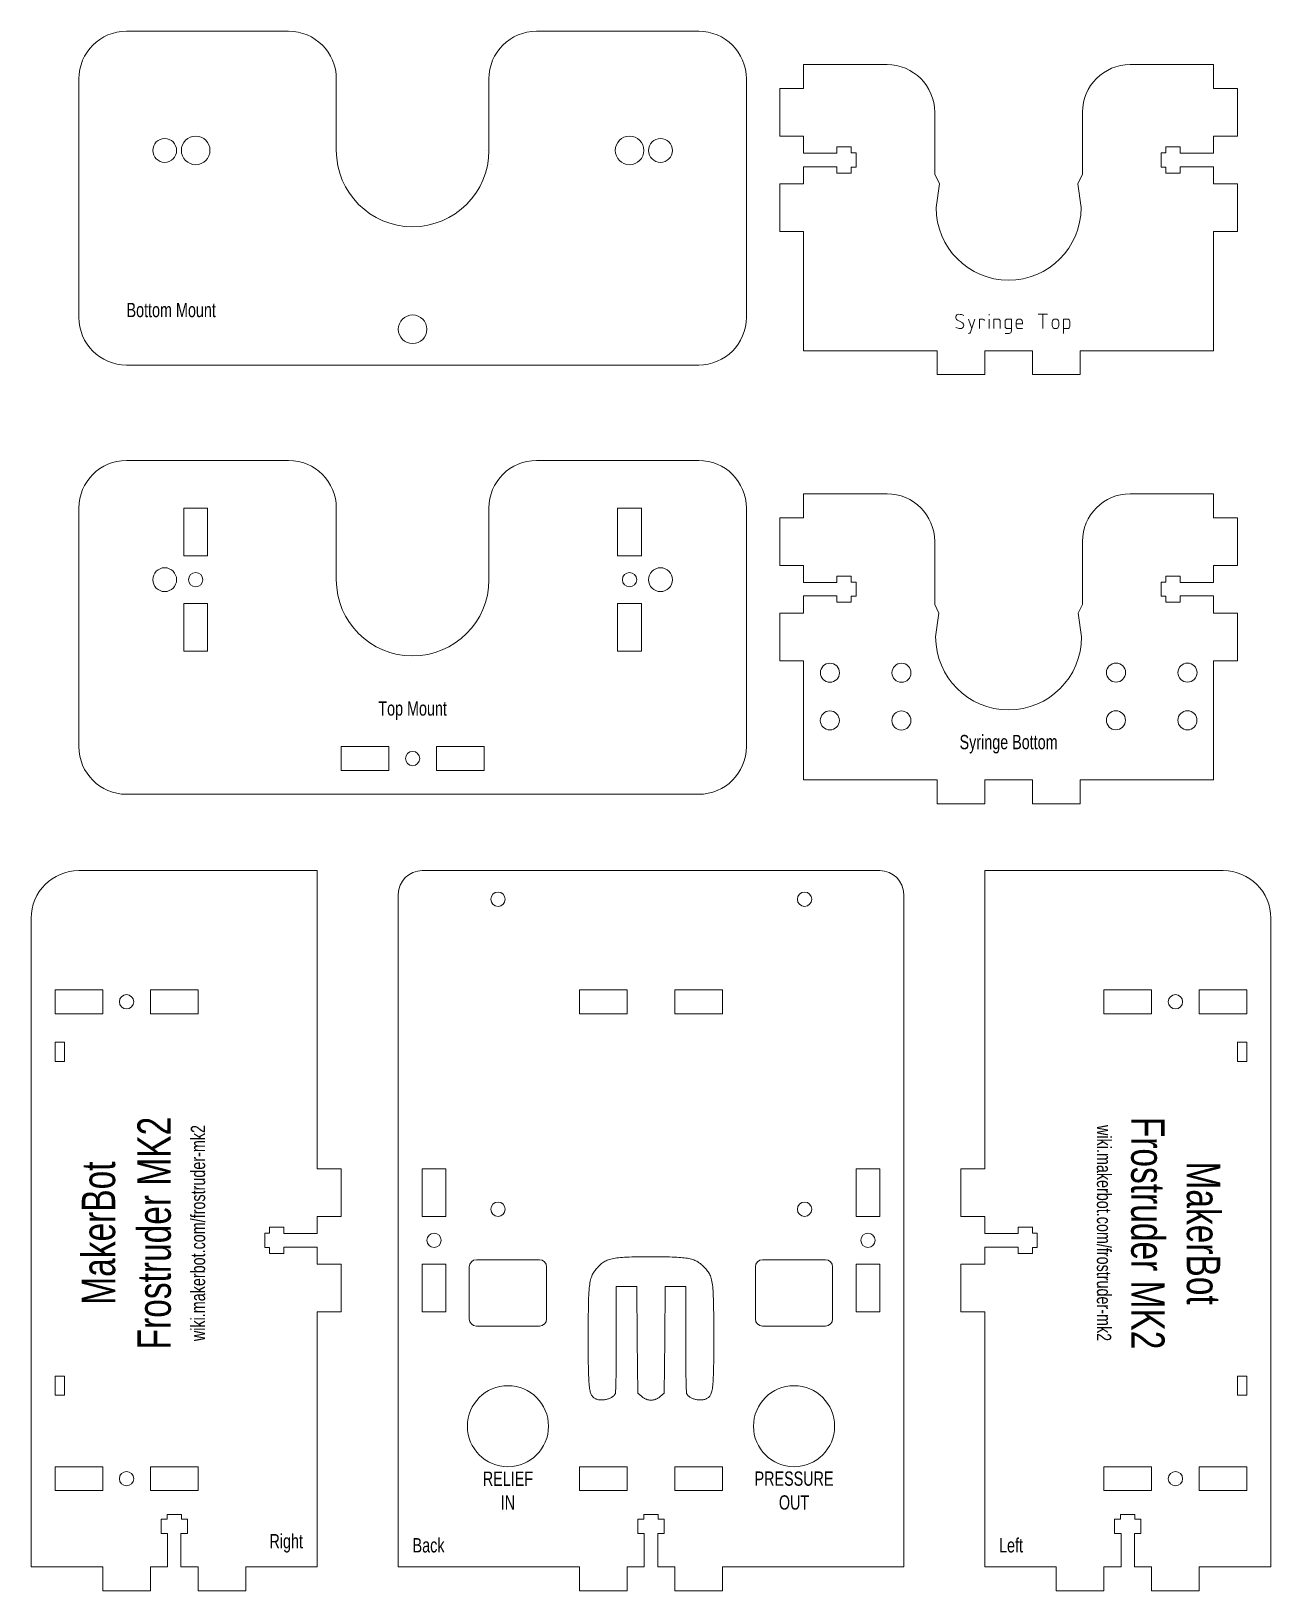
# Model space of a CAD drawing. Header units: millimetres. Extents: x -150 to 110, y -115 to 212.
import ezdxf

# ---------------------------------------------------------------- set-up
doc = ezdxf.new("R2010")
doc.units = ezdxf.units.MM
for name, color, linetype, lineweight, true_color in [('back', 7, 'CONTINUOUS', 0, 0x000000), ('bottom mount', 7, 'CONTINUOUS', 0, 0x000000), ('left', 7, 'CONTINUOUS', 0, 0x000000), ('right', 7, 'CONTINUOUS', 0, 0x000000), ('syringe bottom', 7, 'CONTINUOUS', 0, 0x000000), ('syringe top', 7, 'CONTINUOUS', 0, 0x000000), ('text', 1, 'CONTINUOUS', 0, 0xff0000), ('top mount', 7, 'CONTINUOUS', 0, 0x000000)]:
    doc.layers.add(name, color=color, linetype=linetype, lineweight=lineweight, true_color=true_color)
doc.styles.get("Standard").update_dxf_attribs({"font": 'txt', "width": 0.75})

msp = doc.modelspace()

# ---------------------------------------------------------------- linework, layer by layer
at = {"layer": 'back'}
for p, q in [((-68, 36), (28, 36)), ((-73, -110), (-73, 31)), ((33, 31), (33, -110)), ((-25, 11), (-35, 11)), ((-35, 11), (-35, 6)), ((-25, 6), (-25, 11)), ((-15, 11), (-5, 11)), ((-15, 6), (-15, 11)), ((-5, 11), (-5, 6)), ((-15, 7), (-15, 7)), ((-35, 6), (-25, 6)), ((-5, 6), (-15, 6)), ((-68, -36.51), (-68, -26.51)), ((-68, -26.51), (-63, -26.51)), ((-63, -26.51), (-63, -36.51)), ((23, -36.51), (23, -26.51)), ((23, -26.51), (28, -26.51)), ((28, -26.51), (28, -36.51)), ((-63, -36.51), (-68, -36.51)), ((-64, -36.51), (-64, -36.51)), ((28, -36.51), (23, -36.51)), ((27, -36.51), (27, -36.51)), ((-56.61, -45.58), (-43.4, -45.58)), ((3.39, -45.58), (16.6, -45.58)), ((-63, -46.51), (-68, -46.51)), ((-68, -46.51), (-68, -56.51)), ((-63, -56.51), (-63, -46.51)), ((-58.11, -47.08), (-58.11, -58)), ((-41.9, -47.08), (-41.9, -58)), ((1.89, -47.08), (1.89, -58)), ((18.1, -47.08), (18.1, -58)), ((28, -46.51), (23, -46.51)), ((23, -46.51), (23, -56.51)), ((28, -56.51), (28, -46.51)), ((-68, -56.51), (-63, -56.51)), ((23, -56.51), (28, -56.51)), ((-56.61, -59.5), (-43.4, -59.5)), ((3.39, -59.5), (16.6, -59.5)), ((-25, -89), (-35, -89)), ((-35, -89), (-35, -94)), ((-25, -94), (-25, -89)), ((-15, -89), (-5, -89)), ((-15, -94), (-15, -89)), ((-5, -89), (-5, -94)), ((-35, -94), (-25, -94)), ((-15, -93), (-15, -93)), ((-5, -94), (-15, -94)), ((-22.76, -103), (-22.76, -100)), ((-21.51, -100), (-22.76, -100)), ((-18.51, -99), (-21.51, -99)), ((-21.51, -99), (-21.51, -100)), ((-18.51, -100), (-18.51, -99)), ((-17.25, -100), (-18.51, -100)), ((-17.26, -103), (-17.25, -100)), ((-22.76, -103), (-21.41, -103)), ((-21.41, -103), (-21.41, -110)), ((-18.59, -110), (-18.59, -103)), ((-18.59, -103), (-17.26, -103)), ((-35, -110), (-73, -110)), ((-40, -110), (-40, -110)), ((-35, -110), (-35, -115)), ((-25, -115), (-25, -110)), ((-25, -110), (-21.41, -110)), ((-18.59, -110), (-15, -110)), ((-15, -110), (-15, -115)), ((33, -110), (-5, -110)), ((-5, -115), (-5, -110)), ((-35, -115), (-25, -115)), ((-15, -115), (-5, -115))]:
    msp.add_line(p, q, dxfattribs=at)
for centre, radius in [((-52.08, 30), 1.5), ((12.21, 30), 1.5), ((-52.08, -35), 1.5), ((12.21, -35), 1.5), ((-65.5, -41.51), 1.5), ((25.5, -41.51), 1.5), ((-50, -80.5), 8.5), ((10, -80.5), 8.5)]:
    msp.add_circle(centre, radius, dxfattribs=at)
for centre, radius, start, end in [((-68, 31), 5, 90, 180), ((28, 31), 5, 0, 90), ((-56.61, -47.08), 1.5, 90, 180), ((-43.4, -47.08), 1.5, 0, 90), ((3.39, -47.08), 1.5, 90, 180), ((16.6, -47.08), 1.5, 0, 90), ((-56.61, -58), 1.5, 180, 270), ((-43.4, -58), 1.5, 270, 0), ((3.39, -58), 1.5, 180, 270), ((16.6, -58), 1.5, 270, 0)]:
    msp.add_arc(centre, radius, start, end, dxfattribs=at)
at = {"layer": 'bottom mount'}
for p, q in [((-130, 212), (-96, 212)), ((-44, 212), (-10, 212)), ((-140, 152), (-140, 202)), ((-86, 187), (-86, 202)), ((-54, 187), (-54, 202)), ((0, 202), (0, 152)), ((-54.5, 187), (-54.5, 187)), ((-53.41, 184.08), (-53.41, 184.08)), ((-10, 142), (-130, 142))]:
    msp.add_line(p, q, dxfattribs=at)
for centre, radius in [((-115.5, 187.01), 3), ((-24.5, 187), 3), ((-122, 187), 2.5), ((-18, 187), 2.5), ((-70, 149.5), 3)]:
    msp.add_circle(centre, radius, dxfattribs=at)
for centre, radius, start, end in [((-130, 202), 10, 90, 180), ((-96, 202), 10, 0, 90), ((-44, 202), 10, 90, 180), ((-10, 202), 10, 0, 90), ((-70, 187), 16, 180, 0), ((-130, 152), 10, 180, 270), ((-10, 152), 10, 270, 360)]:
    msp.add_arc(centre, radius, start, end, dxfattribs=at)
at = {"layer": 'left'}
for p, q in [((50, 36), (100, 36)), ((50, 36), (50, -26.51)), ((110, 26), (110, -110)), ((85, 11), (75, 11)), ((75, 11), (75, 6)), ((85, 6), (85, 11)), ((95, 11), (105, 11)), ((95, 6), (95, 11)), ((105, 11), (105, 6)), ((95, 7), (95, 7)), ((75, 6), (85, 6)), ((105, 6), (95, 6)), ((105, 0), (103, 0)), ((103, 0), (103, -4)), ((105, -4), (105, 0)), ((103, -4), (105, -4)), ((45, -26.51), (45, -36.51)), ((50, -26.51), (45, -26.51)), ((45, -36.51), (50, -36.51)), ((50, -36.51), (50, -40.1)), ((57, -38.75), (60, -38.75)), ((57, -38.75), (57, -40.1)), ((60, -40), (60, -38.75)), ((57, -40.1), (50, -40.1)), ((61, -40), (60, -40)), ((61, -43), (61, -40)), ((50, -42.92), (57, -42.92)), ((50, -42.92), (50, -46.51)), ((57, -42.92), (57, -44.25)), ((57, -44.25), (60, -44.25)), ((60, -44.25), (60, -43)), ((60, -43), (61, -43)), ((45, -46.51), (45, -56.51)), ((50, -46.51), (45, -46.51)), ((45, -56.51), (49.99, -56.51)), ((49.99, -56.51), (50, -110)), ((105, -70), (103, -70)), ((103, -70), (103, -74)), ((105, -74), (105, -70)), ((103, -74), (105, -74)), ((85, -89), (75, -89)), ((75, -89), (75, -94)), ((85, -94), (85, -89)), ((95, -89), (105, -89)), ((95, -94), (95, -89)), ((105, -89), (105, -94)), ((75, -94), (85, -94)), ((95, -93), (95, -93)), ((105, -94), (95, -94)), ((77.24, -103), (77.24, -100)), ((78.49, -100), (77.24, -100)), ((81.49, -99), (78.49, -99)), ((78.49, -99), (78.49, -100)), ((81.49, -100), (81.49, -99)), ((82.75, -100), (81.49, -100)), ((82.74, -103), (82.75, -100)), ((77.24, -103), (78.59, -103)), ((78.59, -103), (78.59, -110)), ((81.41, -110), (81.41, -103)), ((81.41, -103), (82.74, -103)), ((50, -110), (65, -110)), ((65, -110), (65, -115)), ((75, -115), (75, -110)), ((75, -110), (78.59, -110)), ((81.41, -110), (85, -110)), ((85, -110), (85, -115)), ((95, -115), (95, -110)), ((95, -110), (110, -110)), ((65, -115), (75, -115)), ((85, -115), (95, -115))]:
    msp.add_line(p, q, dxfattribs=at)
for centre in [(90, 8.5), (90, -91.5)]:
    msp.add_circle(centre, 1.5, dxfattribs=at)
msp.add_arc((100, 26), 10, 0, 90, dxfattribs=at)
at = {"layer": 'right'}
for p, q in [((-90, 36), (-140, 36)), ((-90, 36), (-90, -26.51)), ((-150, 26), (-150, -110)), ((-135, 11), (-145, 11)), ((-145, 11), (-145, 6)), ((-135, 6), (-135, 11)), ((-125, 6), (-125, 11)), ((-125, 11), (-115, 11)), ((-115, 11), (-115, 6)), ((-135, 7), (-135, 7)), ((-145, 6), (-135, 6)), ((-115, 6), (-125, 6)), ((-145, -4), (-145, 0)), ((-145, 0), (-143, 0)), ((-143, 0), (-143, -4)), ((-143, -4), (-145, -4)), ((-90, -26.51), (-85, -26.51)), ((-85, -26.51), (-85, -36.51)), ((-97, -38.75), (-100, -38.75)), ((-100, -40), (-100, -38.75)), ((-97, -38.75), (-97, -40.1)), ((-85, -36.51), (-90, -36.51)), ((-90, -36.51), (-90, -40.1)), ((-101, -43), (-101, -40)), ((-101, -40), (-100, -40)), ((-97, -40.1), (-90, -40.1)), ((-100, -43), (-101, -43)), ((-100, -44.25), (-100, -43)), ((-97, -44.25), (-100, -44.25)), ((-90, -42.92), (-97, -42.92)), ((-97, -42.92), (-97, -44.25)), ((-90, -42.92), (-90, -46.51)), ((-90, -46.51), (-85, -46.51)), ((-85, -46.51), (-85, -56.51)), ((-85, -56.51), (-90, -56.51)), ((-90, -56.51), (-90, -110)), ((-145, -74), (-145, -70)), ((-145, -70), (-143, -70)), ((-143, -70), (-143, -74)), ((-143, -74), (-145, -74)), ((-135, -89), (-145, -89)), ((-145, -89), (-145, -94)), ((-135, -94), (-135, -89)), ((-125, -94), (-125, -89)), ((-125, -89), (-115, -89)), ((-115, -89), (-115, -94)), ((-145, -94), (-135, -94)), ((-135, -93), (-135, -93)), ((-115, -94), (-125, -94)), ((-122.74, -103), (-122.75, -100)), ((-122.75, -100), (-121.49, -100)), ((-121.49, -99), (-118.49, -99)), ((-121.49, -100), (-121.49, -99)), ((-118.49, -99), (-118.49, -100)), ((-118.49, -100), (-117.24, -100)), ((-117.24, -103), (-117.24, -100)), ((-121.41, -103), (-122.74, -103)), ((-121.41, -110), (-121.41, -103)), ((-118.59, -103), (-118.59, -110)), ((-117.24, -103), (-118.59, -103)), ((-135, -110), (-150, -110)), ((-135, -115), (-135, -110)), ((-125, -110), (-125, -115)), ((-121.41, -110), (-125, -110)), ((-115, -110), (-118.59, -110)), ((-115, -115), (-115, -110)), ((-105, -110), (-105, -115)), ((-90, -110), (-105, -110)), ((-125, -115), (-135, -115)), ((-105, -115), (-115, -115))]:
    msp.add_line(p, q, dxfattribs=at)
for centre in [(-130, 8.5), (-130, -91.5)]:
    msp.add_circle(centre, 1.5, dxfattribs=at)
msp.add_arc((-140, 26), 10, 90, 180, dxfattribs=at)
at = {"layer": 'syringe bottom'}
for p, q in [((12, 115), (29.5, 115)), ((12, 115), (12, 110)), ((80.5, 115), (98, 115)), ((98, 115), (98, 110)), ((7, 110), (7, 100)), ((12, 110), (7, 110)), ((98, 110), (103, 110)), ((103, 110), (103, 100)), ((39.5, 105), (39.5, 91.78)), ((70.5, 91.78), (70.5, 105)), ((7, 100), (12, 100)), ((12, 100), (12, 96.41)), ((103, 100), (98, 100)), ((98, 100), (98, 96.41)), ((19, 96.41), (12, 96.41)), ((19, 97.76), (22, 97.76)), ((19, 97.76), (19, 96.41)), ((22, 96.51), (22, 97.76)), ((23, 96.51), (22, 96.51)), ((23, 93.51), (23, 96.51)), ((87, 93.51), (87, 96.51)), ((87, 96.51), (88, 96.51)), ((91, 97.76), (88, 97.76)), ((88, 96.51), (88, 97.76)), ((91, 97.76), (91, 96.41)), ((91, 96.41), (98, 96.41)), ((12, 93.59), (19, 93.59)), ((12, 93.59), (12, 90)), ((19, 93.59), (19, 92.26)), ((19, 92.26), (22, 92.25)), ((22, 92.25), (22, 93.51)), ((22, 93.51), (23, 93.51)), ((40.4, 89.98), (39.5, 91.78)), ((69.6, 89.98), (70.5, 91.78)), ((88, 93.51), (87, 93.51)), ((88, 92.25), (88, 93.51)), ((91, 92.26), (88, 92.25)), ((98, 93.59), (91, 93.59)), ((91, 93.59), (91, 92.26)), ((98, 93.59), (98, 90)), ((7, 90), (7, 80)), ((12, 90), (7, 90)), ((39.7, 85.01), (40.4, 89.98)), ((70.3, 85.01), (69.6, 89.98)), ((98, 90), (103, 90)), ((103, 90), (103, 80)), ((70.5, 86), (70.5, 86)), ((7, 80), (11.99, 80)), ((12, 80), (12, 55)), ((98, 55), (98, 80)), ((103, 80), (98, 80)), ((40, 55), (12, 55)), ((40, 55), (40, 50)), ((50, 55), (60, 55)), ((50, 50), (50, 55)), ((60, 55), (60, 50)), ((70, 50), (70, 55)), ((70, 55), (98, 55)), ((40, 50), (50, 50)), ((60, 50), (70, 50))]:
    msp.add_line(p, q, dxfattribs=at)
for centre in [(17.53, 77.49), (32.53, 77.48), (77.53, 77.52), (92.53, 77.51), (17.51, 67.49), (32.51, 67.48), (77.51, 67.52), (92.51, 67.51)]:
    msp.add_circle(centre, 2, dxfattribs=at)
for centre, radius, start, end in [((29.5, 105), 10, 0, 90), ((80.5, 105), 10, 90, 180), ((55, 85), 15.3, 180, 0)]:
    msp.add_arc(centre, radius, start, end, dxfattribs=at)
at = {"layer": 'syringe top'}
for p, q in [((12, 205), (29.5, 205)), ((12, 205), (12, 200)), ((80.5, 205), (98, 205)), ((98, 205), (98, 200)), ((7, 200), (7, 190)), ((12, 200), (7, 200)), ((98, 200), (103, 200)), ((103, 200), (103, 190)), ((39.5, 195), (39.5, 182)), ((70.5, 182), (70.5, 195)), ((7, 190), (12, 190)), ((12, 190), (12, 186.41)), ((103, 190), (98, 190)), ((98, 190), (98, 186.41)), ((19, 186.41), (12, 186.41)), ((19, 187.76), (22, 187.76)), ((19, 187.76), (19, 186.41)), ((22, 186.51), (22, 187.76)), ((23, 186.51), (22, 186.51)), ((23, 183.51), (23, 186.51)), ((87, 183.51), (87, 186.51)), ((87, 186.51), (88, 186.51)), ((91, 187.76), (88, 187.76)), ((88, 186.51), (88, 187.76)), ((91, 187.76), (91, 186.41)), ((91, 186.41), (98, 186.41)), ((12, 183.59), (19, 183.59)), ((12, 183.59), (12, 180)), ((19, 183.59), (19, 182.26)), ((22, 182.25), (22, 183.51)), ((22, 183.51), (23, 183.51)), ((88, 183.51), (87, 183.51)), ((88, 182.25), (88, 183.51)), ((98, 183.59), (91, 183.59)), ((91, 183.59), (91, 182.26)), ((98, 183.59), (98, 180)), ((7, 180), (7, 170)), ((12, 180), (7, 180)), ((19, 182.26), (22, 182.25)), ((40.5, 180), (39.5, 182)), ((39.8, 175), (40.5, 180)), ((69.5, 180), (70.5, 182)), ((70.2, 175), (69.5, 180)), ((91, 182.26), (88, 182.25)), ((98, 180), (103, 180)), ((103, 180), (103, 170)), ((7, 170), (11.99, 170)), ((12, 170), (12, 145)), ((98, 145), (98, 170)), ((103, 170), (98, 170)), ((40, 145), (12, 145)), ((40, 145), (40, 140)), ((50, 140), (50, 145)), ((50, 145), (60, 145)), ((60, 145), (60, 140)), ((70, 140), (70, 145)), ((70, 145), (98, 145)), ((40, 140), (50, 140)), ((60, 140), (70, 140))]:
    msp.add_line(p, q, dxfattribs=at)
for centre, radius, start, end in [((29.5, 195), 10, 0, 90), ((80.5, 195), 10, 90, 180), ((55, 175), 15.2, 180, 0)]:
    msp.add_arc(centre, radius, start, end, dxfattribs=at)
at = {"layer": 'text'}
for p, q in [((44.29, 151.38), (45.23, 150.9)), ((46.59, 151.64), (47.26, 149.64)), ((47.92, 151.64), (47, 148.87)), ((48.92, 149.64), (48.92, 151.64)), ((48.92, 151.64), (49.59, 151.64)), ((50.92, 152.48), (50.92, 152.64)), ((50.92, 149.64), (50.92, 151.64)), ((51.92, 149.64), (51.92, 151.64)), ((51.92, 151.64), (52.76, 151.64)), ((53.26, 151.14), (53.26, 149.64)), ((54.26, 151.14), (54.26, 150.14)), ((55.59, 151.64), (54.76, 151.64)), ((55.59, 149.14), (55.59, 151.64)), ((56.59, 150.98), (56.59, 150.14)), ((56.59, 150.64), (57.92, 150.64)), ((57.92, 150.64), (57.92, 150.98)), ((61.17, 152.64), (63.17, 152.64)), ((62.17, 152.64), (62.17, 149.64)), ((64.17, 150.98), (64.17, 150.31)), ((65.51, 150.31), (65.51, 150.98)), ((67.34, 151.64), (66.51, 151.64)), ((66.51, 151.64), (66.51, 148.64)), ((67.84, 150.14), (67.84, 151.14)), ((46.68, 148.64), (46.59, 148.64)), ((54.26, 148.64), (55.09, 148.64)), ((54.76, 149.64), (55.59, 149.64)), ((57.09, 149.64), (57.92, 149.64)), ((66.51, 149.64), (67.34, 149.64)), ((-29.38, -45.79), (-29.16, -45.69)), ((-29.16, -45.69), (-28.93, -45.6)), ((-28.93, -45.6), (-28.68, -45.52)), ((-28.68, -45.52), (-28.41, -45.45)), ((-28.41, -45.45), (-28.13, -45.38)), ((-28.13, -45.38), (-27.83, -45.32)), ((-27.83, -45.32), (-27.51, -45.26)), ((-27.51, -45.26), (-27.17, -45.21)), ((-27.17, -45.21), (-26.81, -45.17)), ((-26.81, -45.17), (-26.41, -45.13)), ((-26.41, -45.13), (-26, -45.1)), ((-26, -45.1), (-25.55, -45.07)), ((-25.55, -45.07), (-25.07, -45.05)), ((-25.07, -45.05), (-24.57, -45.03)), ((-24.57, -45.03), (-24.02, -45.01)), ((-24.02, -45.01), (-23.45, -45)), ((-23.45, -45), (-22.84, -44.99)), ((-22.84, -44.99), (-22.19, -44.98)), ((-22.19, -44.98), (-21.5, -44.98)), ((-21.5, -44.98), (-20.77, -44.98)), ((-20.77, -44.98), (-19.99, -44.98)), ((-19.99, -44.98), (-19.25, -44.98)), ((-19.25, -44.98), (-18.54, -44.98)), ((-18.54, -44.98), (-17.87, -44.98)), ((-17.87, -44.98), (-17.24, -44.99)), ((-17.24, -44.99), (-16.65, -45)), ((-16.65, -45), (-16.09, -45.01)), ((-16.09, -45.01), (-15.56, -45.03)), ((-15.56, -45.03), (-15.07, -45.05)), ((-15.07, -45.05), (-14.6, -45.07)), ((-14.6, -45.07), (-14.16, -45.09)), ((-14.16, -45.09), (-13.75, -45.12)), ((-13.75, -45.12), (-13.37, -45.16)), ((-13.37, -45.16), (-13.01, -45.2)), ((-13.01, -45.2), (-12.67, -45.24)), ((-12.67, -45.24), (-12.35, -45.29)), ((-12.35, -45.29), (-12.06, -45.35)), ((-12.06, -45.35), (-11.78, -45.41)), ((-11.78, -45.41), (-11.51, -45.48)), ((-11.51, -45.48), (-11.27, -45.55)), ((-11.27, -45.55), (-11.03, -45.63)), ((-11.03, -45.63), (-10.81, -45.72)), ((-10.81, -45.72), (-10.6, -45.82)), ((-32.51, -49.24), (-32.42, -49)), ((-32.42, -49), (-32.32, -48.78)), ((-32.32, -48.78), (-32.22, -48.57)), ((-32.22, -48.57), (-32.11, -48.37)), ((-32.11, -48.37), (-31.98, -48.18)), ((-31.98, -48.18), (-31.85, -47.99)), ((-31.85, -47.99), (-31.71, -47.81)), ((-31.71, -47.81), (-31.56, -47.62)), ((-31.56, -47.62), (-31.4, -47.44)), ((-31.4, -47.44), (-31.24, -47.25)), ((-31.24, -47.25), (-31.05, -47.06)), ((-31.05, -47.06), (-30.88, -46.88)), ((-30.88, -46.88), (-30.7, -46.71)), ((-30.7, -46.71), (-30.53, -46.55)), ((-30.53, -46.55), (-30.35, -46.4)), ((-30.35, -46.4), (-30.17, -46.26)), ((-30.17, -46.26), (-29.98, -46.13)), ((-29.98, -46.13), (-29.79, -46)), ((-29.79, -46), (-29.59, -45.89)), ((-29.59, -45.89), (-29.38, -45.79)), ((-10.6, -45.82), (-10.4, -45.92)), ((-10.4, -45.92), (-10.2, -46.03)), ((-10.2, -46.03), (-10.02, -46.15)), ((-10.02, -46.15), (-9.83, -46.28)), ((-9.83, -46.28), (-9.65, -46.41)), ((-9.65, -46.41), (-9.48, -46.56)), ((-9.48, -46.56), (-9.3, -46.71)), ((-9.3, -46.71), (-9.12, -46.87)), ((-9.12, -46.87), (-8.94, -47.05)), ((-8.94, -47.05), (-8.76, -47.23)), ((-8.76, -47.23), (-8.58, -47.41)), ((-8.58, -47.41), (-8.41, -47.59)), ((-8.41, -47.59), (-8.26, -47.77)), ((-8.26, -47.77), (-8.12, -47.95)), ((-8.12, -47.95), (-7.98, -48.14)), ((-7.98, -48.14), (-7.86, -48.33)), ((-7.86, -48.33), (-7.74, -48.54)), ((-7.74, -48.54), (-7.64, -48.76)), ((-7.64, -48.76), (-7.54, -48.99)), ((-7.54, -48.99), (-7.45, -49.24)), ((-33.02, -52.48), (-32.99, -52)), ((-32.99, -52), (-32.95, -51.55)), ((-32.95, -51.55), (-32.9, -51.13)), ((-32.9, -51.13), (-32.85, -50.75)), ((-32.85, -50.75), (-32.8, -50.4)), ((-32.8, -50.4), (-32.74, -50.08)), ((-32.74, -50.08), (-32.67, -49.78)), ((-32.67, -49.78), (-32.59, -49.5)), ((-32.59, -49.5), (-32.51, -49.24)), ((-25.12, -51.17), (-27.28, -51.17)), ((-27.28, -51.17), (-27.28, -62.15)), ((-22.97, -51.17), (-25.12, -51.17)), ((-22.88, -62.35), (-22.97, -51.17)), ((-17.03, -51.17), (-17.12, -62.35)), ((-14.88, -51.17), (-17.03, -51.17)), ((-12.72, -51.17), (-14.88, -51.17)), ((-12.72, -62.15), (-12.72, -51.17)), ((-7.45, -49.24), (-7.37, -49.51)), ((-7.37, -49.51), (-7.29, -49.8)), ((-7.29, -49.8), (-7.23, -50.12)), ((-7.23, -50.12), (-7.17, -50.47)), ((-7.17, -50.47), (-7.11, -50.84)), ((-7.11, -50.84), (-7.06, -51.25)), ((-7.06, -51.25), (-7.02, -51.69)), ((-7.02, -51.69), (-6.99, -52.17)), ((-6.99, -52.17), (-6.95, -52.7)), ((-33.14, -56.3), (-33.13, -55.54)), ((-33.13, -55.54), (-33.12, -54.84)), ((-33.12, -54.84), (-33.1, -54.18)), ((-33.1, -54.18), (-33.08, -53.57)), ((-33.08, -53.57), (-33.05, -53)), ((-33.05, -53), (-33.02, -52.48)), ((-6.95, -52.7), (-6.93, -53.26)), ((-6.93, -53.26), (-6.9, -53.87)), ((-6.9, -53.87), (-6.88, -54.52)), ((-6.88, -54.52), (-6.87, -55.23)), ((-6.87, -55.23), (-6.86, -55.99)), ((-33.16, -57.97), (-33.15, -57.11)), ((-33.16, -58.9), (-33.16, -57.97)), ((-33.15, -57.11), (-33.14, -56.3)), ((-6.86, -55.99), (-6.85, -56.8)), ((-6.85, -56.8), (-6.84, -57.67)), ((-6.84, -57.67), (-6.84, -58.6)), ((-6.84, -58.6), (-6.83, -59.59)), ((-33.17, -59.88), (-33.16, -58.9)), ((-33.17, -60.93), (-33.17, -59.88)), ((-33.17, -62.04), (-33.17, -60.93)), ((-33.17, -63.06), (-33.17, -62.04)), ((-6.83, -59.59), (-6.83, -60.65)), ((-6.83, -60.65), (-6.83, -61.77)), ((-6.83, -61.77), (-6.83, -62.82)), ((-33.17, -64.01), (-33.17, -63.06)), ((-33.16, -64.91), (-33.17, -64.01)), ((-33.16, -65.75), (-33.16, -64.91)), ((-27.28, -63.87), (-27.29, -64.43)), ((-27.29, -64.43), (-27.29, -64.98)), ((-27.29, -64.98), (-27.29, -65.52)), ((-27.28, -62.15), (-27.28, -62.73)), ((-27.28, -62.73), (-27.28, -63.3)), ((-27.28, -63.3), (-27.28, -63.87)), ((-22.79, -73.54), (-22.88, -62.35)), ((-17.12, -62.35), (-17.21, -73.54)), ((-12.72, -62.73), (-12.72, -62.15)), ((-12.72, -63.3), (-12.72, -62.73)), ((-12.72, -63.87), (-12.72, -63.3)), ((-12.71, -64.43), (-12.72, -63.87)), ((-12.71, -64.98), (-12.71, -64.43)), ((-12.71, -65.52), (-12.71, -64.98)), ((-6.83, -63.81), (-6.84, -64.74)), ((-6.84, -64.74), (-6.84, -65.61)), ((-6.83, -62.82), (-6.83, -63.81)), ((-33.15, -66.54), (-33.16, -65.75)), ((-33.15, -67.28), (-33.15, -66.54)), ((-33.14, -67.97), (-33.15, -67.28)), ((-33.13, -68.61), (-33.14, -67.97)), ((-33.11, -69.21), (-33.13, -68.61)), ((-27.31, -68.06), (-27.32, -68.53)), ((-27.32, -68.53), (-27.32, -68.98)), ((-27.3, -67.09), (-27.31, -67.58)), ((-27.31, -67.58), (-27.31, -68.06)), ((-27.29, -66.06), (-27.3, -66.58)), ((-27.3, -66.58), (-27.3, -67.09)), ((-27.29, -65.52), (-27.29, -66.06)), ((-12.71, -66.06), (-12.71, -65.52)), ((-12.7, -66.58), (-12.71, -66.06)), ((-12.7, -67.09), (-12.7, -66.58)), ((-12.69, -67.58), (-12.7, -67.09)), ((-12.69, -68.06), (-12.69, -67.58)), ((-12.68, -68.53), (-12.69, -68.06)), ((-12.68, -68.98), (-12.68, -68.53)), ((-6.87, -68.55), (-6.89, -69.17)), ((-6.86, -67.89), (-6.87, -68.55)), ((-6.85, -67.18), (-6.86, -67.89)), ((-6.84, -65.61), (-6.85, -66.42)), ((-6.85, -66.42), (-6.85, -67.18)), ((-33.09, -69.76), (-33.11, -69.21)), ((-33.07, -70.27), (-33.09, -69.76)), ((-33.05, -70.74), (-33.07, -70.27)), ((-33.02, -71.18), (-33.05, -70.74)), ((-32.99, -71.58), (-33.02, -71.18)), ((-32.96, -71.94), (-32.99, -71.58)), ((-27.37, -71.66), (-27.38, -71.97)), ((-27.36, -71.34), (-27.37, -71.66)), ((-27.35, -70.63), (-27.36, -70.99)), ((-27.36, -70.99), (-27.36, -71.34)), ((-27.34, -70.24), (-27.35, -70.63)), ((-27.33, -69.84), (-27.34, -70.24)), ((-27.32, -68.98), (-27.33, -69.42)), ((-27.33, -69.42), (-27.33, -69.84)), ((-12.67, -69.42), (-12.68, -68.98)), ((-12.67, -69.84), (-12.67, -69.42)), ((-12.66, -70.24), (-12.67, -69.84)), ((-12.65, -70.63), (-12.66, -70.24)), ((-12.64, -70.99), (-12.65, -70.63)), ((-12.64, -71.34), (-12.64, -70.99)), ((-12.63, -71.66), (-12.64, -71.34)), ((-12.62, -71.97), (-12.63, -71.66)), ((-7.01, -71.59), (-7.05, -71.97)), ((-6.98, -71.19), (-7.01, -71.59)), ((-6.95, -70.74), (-6.98, -71.19)), ((-6.93, -70.26), (-6.95, -70.74)), ((-6.91, -69.73), (-6.93, -70.26)), ((-6.89, -69.17), (-6.91, -69.73)), ((-32.92, -72.28), (-32.96, -71.94)), ((-32.88, -72.58), (-32.92, -72.28)), ((-32.83, -72.85), (-32.88, -72.58)), ((-32.78, -73.1), (-32.83, -72.85)), ((-32.73, -73.32), (-32.78, -73.1)), ((-32.66, -73.52), (-32.73, -73.32)), ((-32.6, -73.7), (-32.66, -73.52)), ((-32.53, -73.86), (-32.6, -73.7)), ((-32.45, -74), (-32.53, -73.86)), ((-32.36, -74.13), (-32.45, -74)), ((-32.27, -74.24), (-32.36, -74.13)), ((-32.18, -74.35), (-32.27, -74.24)), ((-32.08, -74.44), (-32.18, -74.35)), ((-31.97, -74.53), (-32.08, -74.44)), ((-31.85, -74.61), (-31.97, -74.53)), ((-31.73, -74.68), (-31.85, -74.61)), ((-31.6, -74.75), (-31.73, -74.68)), ((-31.73, -74.68), (-31.73, -74.68)), ((-31.47, -74.8), (-31.6, -74.75)), ((-31.33, -74.85), (-31.47, -74.8)), ((-31.19, -74.89), (-31.33, -74.85)), ((-31.03, -74.93), (-31.19, -74.89)), ((-30.88, -74.95), (-31.03, -74.93)), ((-30.72, -74.97), (-30.88, -74.95)), ((-30.56, -74.98), (-30.72, -74.97)), ((-30.39, -74.99), (-30.56, -74.98)), ((-30.22, -74.98), (-30.39, -74.99)), ((-30.05, -74.98), (-30.22, -74.98)), ((-29.89, -74.96), (-30.05, -74.98)), ((-29.72, -74.94), (-29.89, -74.96)), ((-29.55, -74.91), (-29.72, -74.94)), ((-29.38, -74.87), (-29.55, -74.91)), ((-29.22, -74.83), (-29.38, -74.87)), ((-29.05, -74.78), (-29.22, -74.83)), ((-28.89, -74.73), (-29.05, -74.78)), ((-28.74, -74.67), (-28.89, -74.73)), ((-28.59, -74.61), (-28.74, -74.67)), ((-28.45, -74.54), (-28.59, -74.61)), ((-28.31, -74.47), (-28.45, -74.54)), ((-28.18, -74.39), (-28.31, -74.47)), ((-28.06, -74.31), (-28.18, -74.39)), ((-27.94, -74.22), (-28.06, -74.31)), ((-27.84, -74.13), (-27.94, -74.22)), ((-27.74, -74.04), (-27.84, -74.13)), ((-27.66, -73.94), (-27.74, -74.04)), ((-27.58, -73.84), (-27.66, -73.94)), ((-27.52, -73.73), (-27.58, -73.84)), ((-27.47, -73.62), (-27.52, -73.73)), ((-27.46, -73.58), (-27.47, -73.62)), ((-27.45, -73.51), (-27.46, -73.58)), ((-27.44, -73.41), (-27.45, -73.51)), ((-27.43, -73.28), (-27.44, -73.41)), ((-27.42, -73.13), (-27.43, -73.28)), ((-27.41, -72.73), (-27.42, -72.94)), ((-27.42, -72.94), (-27.42, -73.13)), ((-27.4, -72.5), (-27.41, -72.73)), ((-27.39, -72.25), (-27.4, -72.5)), ((-27.38, -71.97), (-27.39, -72.25)), ((-21.92, -74.28), (-22.79, -73.54)), ((-21.81, -74.38), (-21.92, -74.28)), ((-21.69, -74.46), (-21.81, -74.38)), ((-21.58, -74.54), (-21.69, -74.46)), ((-21.46, -74.62), (-21.58, -74.54)), ((-21.34, -74.69), (-21.46, -74.62)), ((-21.21, -74.75), (-21.34, -74.69)), ((-21.09, -74.8), (-21.21, -74.75)), ((-20.96, -74.85), (-21.09, -74.8)), ((-20.84, -74.89), (-20.96, -74.85)), ((-20.71, -74.93), (-20.84, -74.89)), ((-20.58, -74.96), (-20.71, -74.93)), ((-20.45, -74.99), (-20.58, -74.96)), ((-20.32, -75.01), (-20.45, -74.99)), ((-20.2, -75.02), (-20.32, -75.01)), ((-20.07, -75.02), (-20.2, -75.02)), ((-19.93, -75.02), (-20.07, -75.02)), ((-19.8, -75.02), (-19.93, -75.02)), ((-19.68, -75.01), (-19.8, -75.02)), ((-19.55, -74.99), (-19.68, -75.01)), ((-19.42, -74.96), (-19.55, -74.99)), ((-19.29, -74.93), (-19.42, -74.96)), ((-19.16, -74.89), (-19.29, -74.93)), ((-19.04, -74.85), (-19.16, -74.89)), ((-18.91, -74.8), (-19.04, -74.85)), ((-18.79, -74.75), (-18.91, -74.8)), ((-18.66, -74.69), (-18.79, -74.75)), ((-18.54, -74.62), (-18.66, -74.69)), ((-18.42, -74.54), (-18.54, -74.62)), ((-18.31, -74.46), (-18.42, -74.54)), ((-18.19, -74.38), (-18.31, -74.46)), ((-18.08, -74.28), (-18.19, -74.38)), ((-17.21, -73.54), (-18.08, -74.28)), ((-12.61, -72.25), (-12.62, -71.97)), ((-12.6, -72.5), (-12.61, -72.25)), ((-12.59, -72.73), (-12.6, -72.5)), ((-12.58, -72.94), (-12.59, -72.73)), ((-12.58, -73.13), (-12.58, -72.94)), ((-12.57, -73.28), (-12.58, -73.13)), ((-12.56, -73.41), (-12.57, -73.28)), ((-12.55, -73.51), (-12.56, -73.41)), ((-12.54, -73.58), (-12.55, -73.51)), ((-12.53, -73.62), (-12.54, -73.58)), ((-12.48, -73.73), (-12.53, -73.62)), ((-12.42, -73.84), (-12.48, -73.73)), ((-12.35, -73.94), (-12.42, -73.84)), ((-12.26, -74.04), (-12.35, -73.94)), ((-12.17, -74.13), (-12.26, -74.04)), ((-12.07, -74.22), (-12.17, -74.13)), ((-11.96, -74.31), (-12.07, -74.22)), ((-11.84, -74.39), (-11.96, -74.31)), ((-11.71, -74.47), (-11.84, -74.39)), ((-11.58, -74.54), (-11.71, -74.47)), ((-11.44, -74.61), (-11.58, -74.54)), ((-11.29, -74.67), (-11.44, -74.61)), ((-11.15, -74.73), (-11.29, -74.67)), ((-10.99, -74.78), (-11.15, -74.73)), ((-10.83, -74.83), (-10.99, -74.78)), ((-10.67, -74.87), (-10.83, -74.83)), ((-10.51, -74.9), (-10.67, -74.87)), ((-10.34, -74.93), (-10.51, -74.9)), ((-10.18, -74.96), (-10.34, -74.93)), ((-10.01, -74.97), (-10.18, -74.96)), ((-9.85, -74.98), (-10.01, -74.97)), ((-9.68, -74.99), (-9.85, -74.98)), ((-9.52, -74.98), (-9.68, -74.99)), ((-9.35, -74.97), (-9.52, -74.98)), ((-9.2, -74.96), (-9.35, -74.97)), ((-9.04, -74.93), (-9.2, -74.96)), ((-8.89, -74.9), (-9.04, -74.93)), ((-8.74, -74.86), (-8.89, -74.9)), ((-8.6, -74.81), (-8.74, -74.86)), ((-8.46, -74.76), (-8.6, -74.81)), ((-8.33, -74.7), (-8.46, -74.76)), ((-8.2, -74.62), (-8.33, -74.7)), ((-8.08, -74.55), (-8.2, -74.62)), ((-7.97, -74.46), (-8.08, -74.55)), ((-7.86, -74.37), (-7.97, -74.46)), ((-7.76, -74.27), (-7.86, -74.37)), ((-7.66, -74.16), (-7.76, -74.27)), ((-7.58, -74.04), (-7.66, -74.16)), ((-7.5, -73.9), (-7.58, -74.04)), ((-7.42, -73.74), (-7.5, -73.9)), ((-7.35, -73.56), (-7.42, -73.74)), ((-7.29, -73.36), (-7.35, -73.56)), ((-7.23, -73.14), (-7.29, -73.36)), ((-7.18, -72.89), (-7.23, -73.14)), ((-7.13, -72.61), (-7.18, -72.89)), ((-7.08, -72.3), (-7.13, -72.61)), ((-7.05, -71.97), (-7.08, -72.3))]:
    msp.add_line(p, q, dxfattribs=at)
for centre, radius, start, end in [((44.59, 151.98), 0.667, 90, 242.981), ((44.59, 150.43), 2.21, 63.0746, 90), ((44.92, 150.31), 0.667, 270, 62.9812), ((49.59, 151.31), 0.333, 0, 90), ((52.76, 151.14), 0.5, 0, 90), ((54.76, 151.14), 0.5, 90, 180), ((57.26, 150.98), 0.667, 0, 180), ((64.84, 150.98), 0.667, 0, 180), ((67.34, 151.14), 0.5, 0, 90), ((44.92, 151.85), 2.21, 243.075, 270), ((46.68, 148.98), 0.333, 270, 341.565), ((54.76, 150.14), 0.5, 180, 270), ((55.09, 149.14), 0.5, 270, 0), ((57.09, 150.14), 0.5, 180, 270), ((64.84, 150.31), 0.667, 180, 0), ((67.34, 150.14), 0.5, 270, 0)]:
    msp.add_arc(centre, radius, start, end, dxfattribs=at)
at = {"layer": 'top mount'}
for p, q in [((-130, 122), (-96, 122)), ((-44, 122), (-10, 122)), ((-140, 62), (-140, 112)), ((-118, 102), (-118, 112)), ((-118, 112), (-113, 112)), ((-113, 112), (-113, 102)), ((-86, 97), (-86, 112)), ((-54, 97), (-54, 112)), ((-27, 102), (-27, 112)), ((-27, 112), (-22, 112)), ((-22, 112), (-22, 102)), ((0, 112), (0, 62)), ((-113, 102), (-118, 102)), ((-114, 102), (-114, 102)), ((-22, 102), (-27, 102)), ((-23, 102), (-23, 102)), ((-113, 92), (-118, 92)), ((-118, 92), (-118, 82)), ((-113, 82), (-113, 92)), ((-22, 92), (-27, 92)), ((-27, 92), (-27, 82)), ((-22, 82), (-22, 92)), ((-118, 82), (-113, 82)), ((-27, 82), (-22, 82)), ((-75, 62), (-85, 62)), ((-85, 62), (-85, 57)), ((-75, 57), (-75, 62)), ((-65, 62), (-55, 62)), ((-65, 57), (-65, 62)), ((-55, 62), (-55, 57)), ((-85, 57), (-75, 57)), ((-55, 57), (-65, 57)), ((-10, 52), (-130, 52))]:
    msp.add_line(p, q, dxfattribs=at)
for centre, radius in [((-122, 97), 2.5), ((-115.5, 97), 1.5), ((-24.5, 97), 1.5), ((-18, 97), 2.5), ((-70, 59.5), 1.5)]:
    msp.add_circle(centre, radius, dxfattribs=at)
for centre, radius, start, end in [((-130, 112), 10, 90, 180), ((-96, 112), 10, 0, 90), ((-44, 112), 10, 90, 180), ((-10, 112), 10, 0, 90), ((-70, 97), 16, 180, 0), ((-130, 62), 10, 180, 270), ((-10, 62), 10, 270, 0)]:
    msp.add_arc(centre, radius, start, end, dxfattribs=at)

# ---------------------------------------------------------------- texts
at = {"layer": 'text', "char_height": 3, "width": 100}
for s, insert, attachment_point in [('Bottom\\~Mount', (-130, 152), 7), ('Top\\~Mount', (-70, 71.5), 2), ('Syringe\\~Bottom', (55, 62.5), 5), ('RELIEF\\PIN', (-50, -94), 5), ('PRESSURE\\POUT', (10, -94), 5), ('Right', (-93, -107), 9), ('Back', (-70, -107), 7), ('Left', (53, -107), 7)]:
    msp.add_mtext(s, dxfattribs=dict(at, insert=insert, attachment_point=attachment_point))
at = {"layer": 'text', "width": 100, "attachment_point": 5}
for s, insert, char_height, rotation in [('MakerBot\\PFrostruder\\~MK2', (-130, -40), 7, 90), ('MakerBot\\PFrostruder\\~MK2', (90, -40), 7, 270), ('wiki.makerbot.com/frostruder-mk2', (-115, -40), 3, 90), ('wiki.makerbot.com/frostruder-mk2', (75, -40), 3, 270)]:
    msp.add_mtext(s, dxfattribs=dict(at, insert=insert, char_height=char_height, rotation=rotation))

doc.saveas('drawing.dxf')
